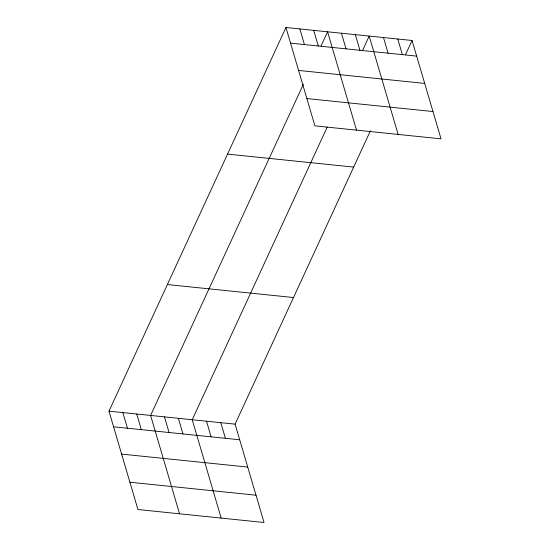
<?xml version="1.0" encoding="UTF-8"?>
<svg xmlns="http://www.w3.org/2000/svg" width="550" height="550" viewBox="0 0 550 550"><rect width="100%" height="100%" fill="white"/><g stroke="black" fill="none" stroke-linecap="round" stroke-linejoin="round"><path stroke-width="0.82" d="M370.404 130.811L235.097 424.146L264.041 522.5L137.933 509.513L108.983 411.159L285.959 27.5L412.067 40.487L441.018 138.841L314.903 125.854L285.959 27.5M303.325 84.356L150.604 415.442L179.548 513.803M321.083 45.849L327.573 31.783L356.524 130.144M327.181 127.139L192.218 419.732L221.169 518.086M362.704 50.139L369.188 36.073L398.138 134.427M405.577 54.553L412.067 40.487M290.558 43.141L416.673 56.121M298.595 70.434L424.703 83.421M306.873 98.56L432.981 111.547M227.556 154.11L353.671 167.09M167.386 284.549L293.501 297.536M108.983 411.159L235.097 424.146M113.589 426.8L239.697 439.78M121.619 454.094L247.734 467.081M129.896 482.219L256.011 495.206M397.774 39.016L402.38 54.649M383.481 37.544L388.087 53.178M355.321 34.643L359.92 50.277M341.447 33.213L346.046 48.854M313.699 30.36L318.306 45.994M299.826 28.93L304.432 44.564M220.804 422.675L225.404 438.309M206.511 421.204L211.111 436.837M178.344 418.303L182.951 433.936M164.471 416.873L169.077 432.513M136.73 414.019L141.329 429.653M122.856 412.589L127.456 428.223"/></g></svg>
